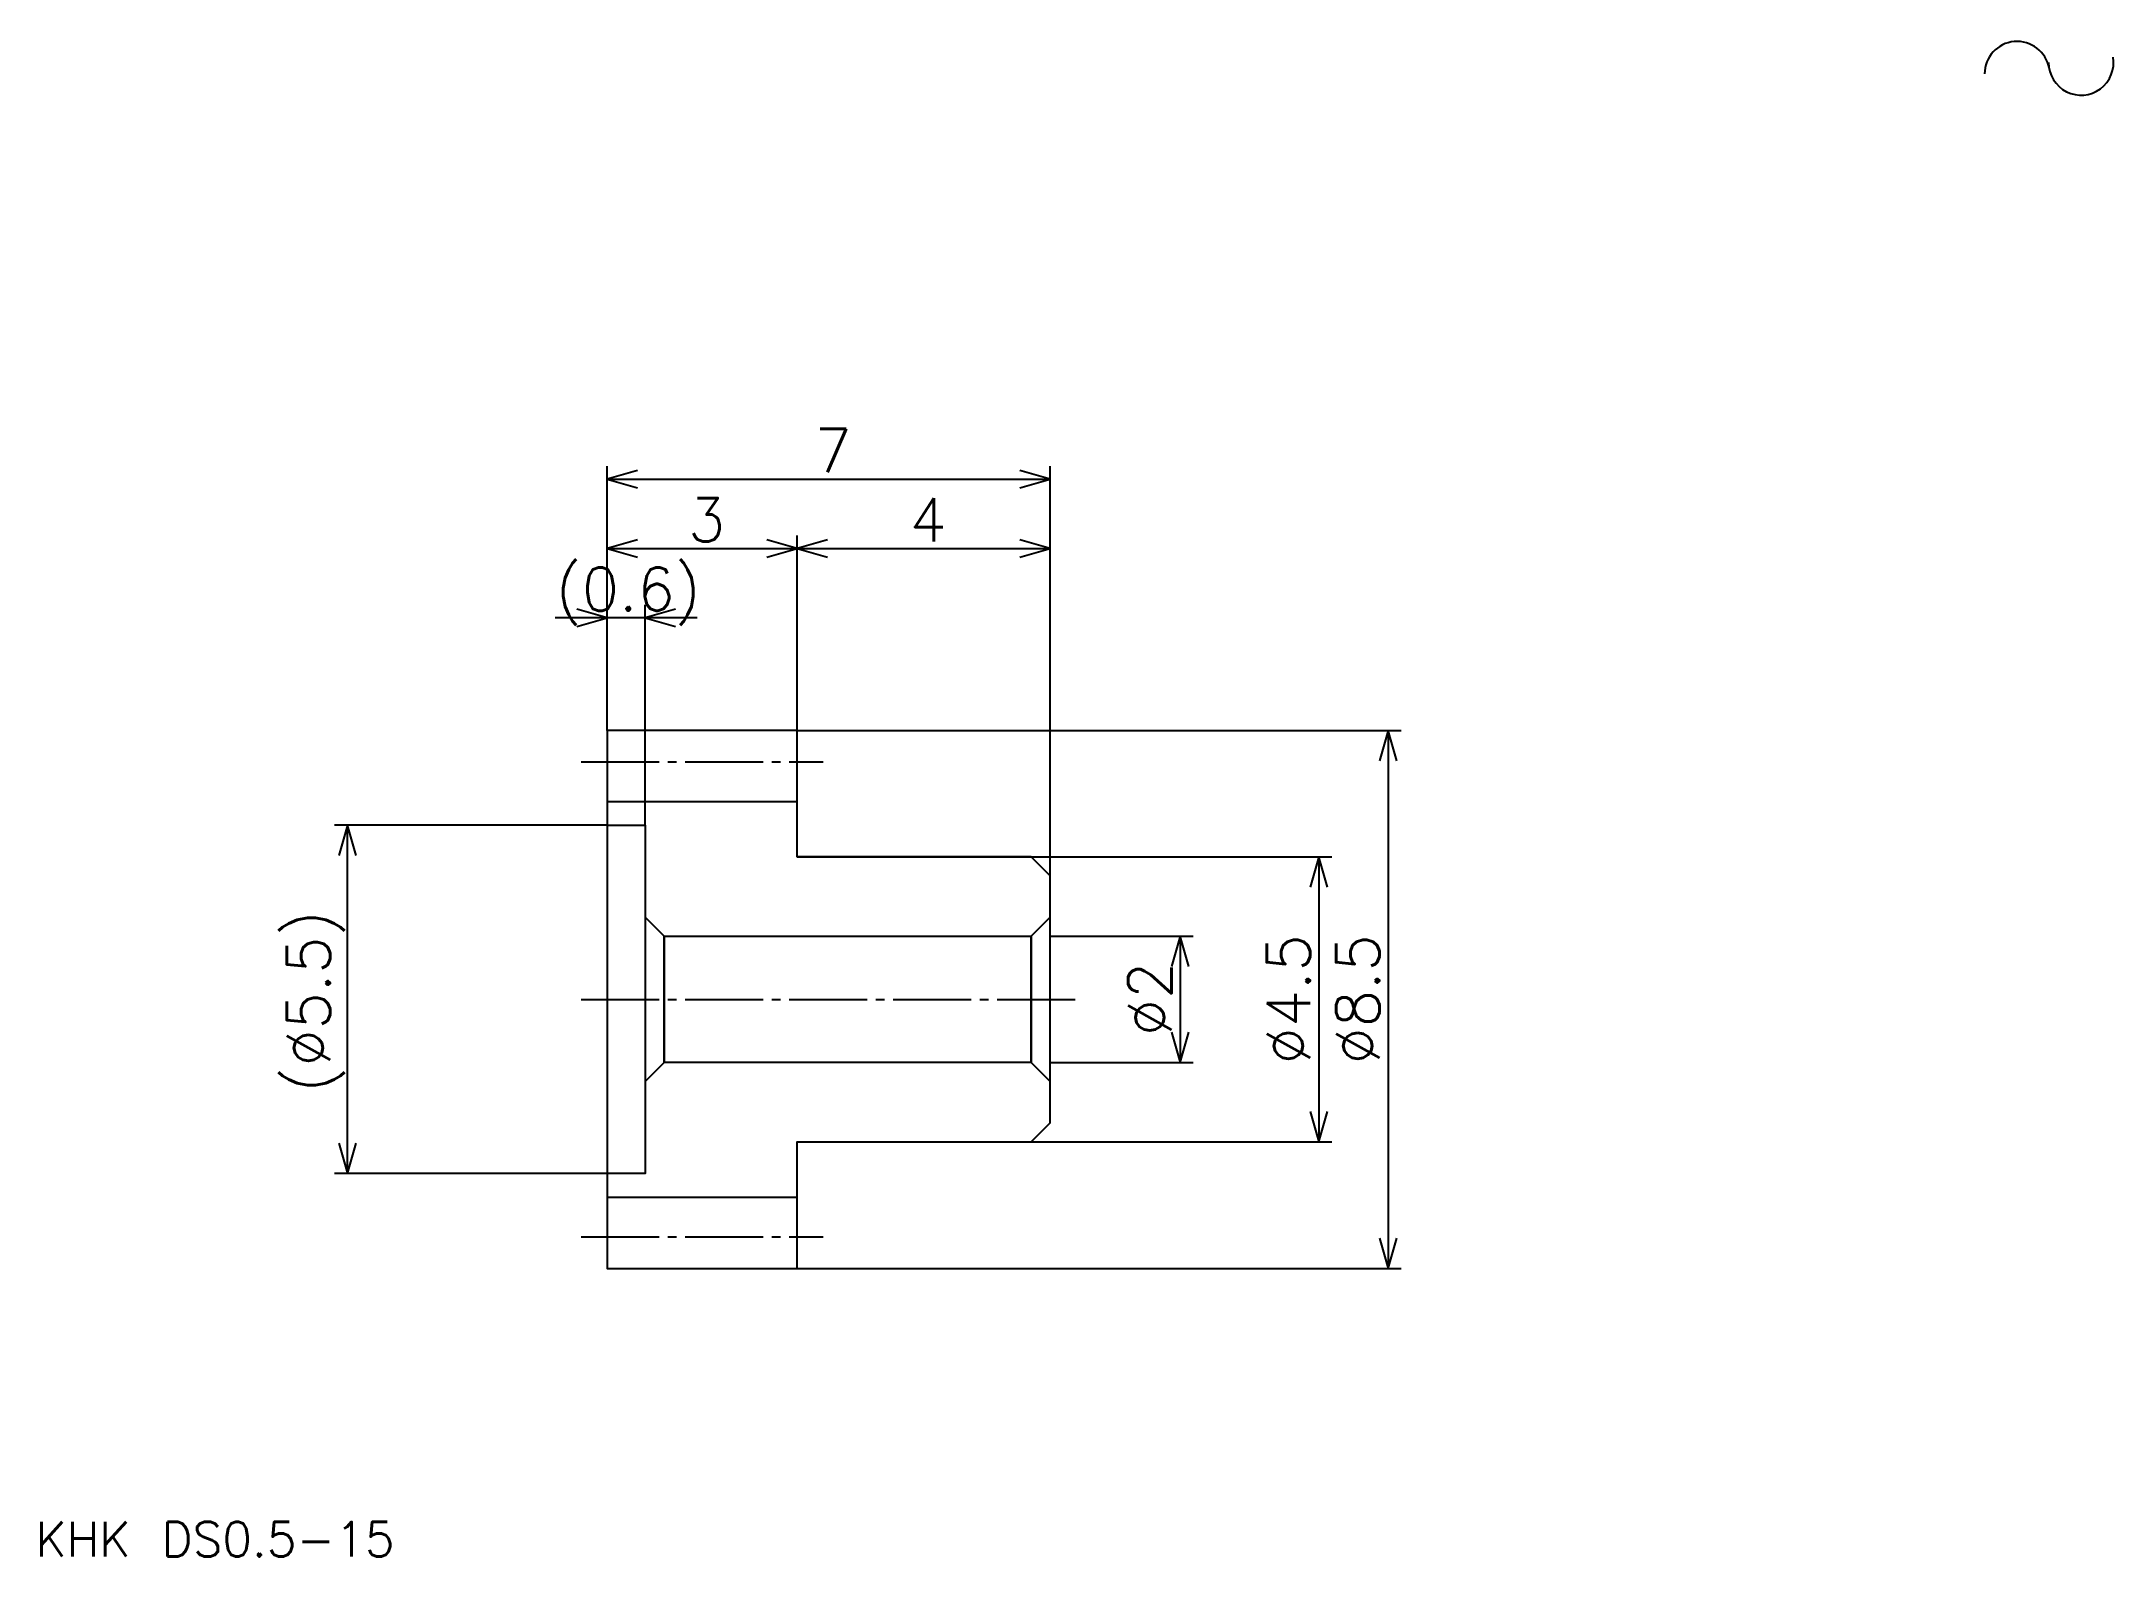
# Model space of a CAD drawing. Extents: x 1.5 to 34.2, y 1.5 to 25.4.
import ezdxf

# ---------------------------------------------------------------- set-up
doc = ezdxf.new("R2010")
doc.units = 0
doc.linetypes.add('DASHDOT', pattern=[1.642858, 1.232143, -0.136905, 0.136905, -0.136905])
doc.layers.get('0').update_dxf_attribs({"linetype": 'CONTINUOUS'})
doc.layers.add('DASHDOT', color=6, linetype='DASHDOT')
doc.styles.add('KANJI', font='TXT', dxfattribs={"bigfont": 'BIGFONT'})

msp = doc.modelspace()

# ---------------------------------------------------------------- linework, layer by layer
at = {"color": 5}
for p, q in [((10.404762, 14.559524), (10.404762, 18.735119)), ((17.404762, 14.559524), (17.404762, 18.735119)), ((10.404762, 18.529762), (17.404762, 18.529762)), ((10.404762, 17.434525), (13.404762, 17.434525)), ((13.404762, 14.559524), (13.404762, 17.639881)), ((13.404762, 17.434525), (17.404762, 17.434525)), ((11.004763, 13.059524), (11.004763, 16.544643)), ((11.826191, 16.339285), (9.583334, 16.339285)), ((13.404762, 14.559524), (17.404762, 14.559524)), ((17.404762, 14.559524), (22.949406, 14.559524)), ((17.404762, 12.259523), (17.404762, 14.559524)), ((22.744049, 14.559524), (22.744049, 6.059524)), ((10.404762, 13.059524), (6.092262, 13.059524)), ((6.297619, 7.559524), (6.297619, 13.059524)), ((13.404762, 12.559524), (17.404762, 12.559524)), ((17.404762, 12.559524), (21.854168, 12.559524)), ((21.648809, 12.559524), (21.648809, 8.059524)), ((17.404762, 11.309524), (19.663692, 11.309524)), ((19.458334, 11.309524), (19.458334, 9.309524)), ((17.404762, 9.309524), (19.663692, 9.309524)), ((13.404762, 8.059524), (17.404762, 8.059524)), ((17.404762, 8.059524), (21.854168, 8.059524)), ((10.404762, 7.559524), (6.092262, 7.559524)), ((13.404762, 6.059524), (17.404762, 6.059524)), ((17.404762, 6.059524), (22.949406, 6.059524))]:
    msp.add_line(p, q, dxfattribs=at)
at = {"color": 4}
for p, q in [((10.404762, 13.434524), (13.404762, 13.434524)), ((10.404762, 7.184524), (13.404762, 7.184524))]:
    msp.add_line(p, q, dxfattribs=at)
at = {"color": 5}
for points in [[(10.883929, 18.666666), (10.404762, 18.529762), (10.883929, 18.392857)], [(16.925596, 18.392857), (17.404762, 18.529762), (16.925596, 18.666666)], [(10.883929, 17.571428), (10.404762, 17.434525), (10.883929, 17.297619)], [(12.925595, 17.297619), (13.404762, 17.434525), (12.925595, 17.571428)], [(13.883929, 17.571428), (13.404762, 17.434525), (13.883929, 17.297619)], [(16.925596, 17.297619), (17.404762, 17.434525), (16.925596, 17.571428)], [(9.925595, 16.202381), (10.404762, 16.339285), (9.925595, 16.476191)], [(11.483929, 16.476191), (11.004763, 16.339285), (11.483929, 16.202381)], [(22.880953, 14.080357), (22.744049, 14.559524), (22.607143, 14.080357)], [(6.434524, 12.580357), (6.297619, 13.059524), (6.160715, 12.580357)], [(21.785713, 12.080357), (21.648809, 12.559524), (21.511906, 12.080357)], [(19.595238, 10.830357), (19.458334, 11.309524), (19.32143, 10.830357)], [(19.32143, 9.788691), (19.458334, 9.309524), (19.595238, 9.788691)], [(21.511906, 8.538691), (21.648809, 8.059524), (21.785713, 8.538691)], [(6.160715, 8.038691), (6.297619, 7.559524), (6.434524, 8.038691)], [(22.607143, 6.538691), (22.744049, 6.059524), (22.880953, 6.538691)]]:
    msp.add_lwpolyline(points, dxfattribs=at)
at = {"color": 4}
for points in [[(10.404762, 7.559524), (10.404762, 6.059524), (13.404762, 6.059524), (13.404762, 8.059524), (17.104763, 8.059524), (17.404762, 8.359524), (17.404762, 12.259523), (17.104763, 12.559524), (13.404762, 12.559524), (13.404762, 14.559524), (10.404762, 14.559524), (10.404762, 7.559524)], [(10.404762, 13.059524), (11.004763, 13.059524), (11.004763, 7.559524), (10.404762, 7.559524)], [(11.004763, 11.609524), (11.304762, 11.309524), (11.304762, 9.309524), (11.304762, 11.309524), (17.104763, 11.309524), (17.404762, 11.609524)], [(17.404762, 9.009523), (17.104763, 9.309524), (17.104763, 11.309524), (17.104763, 9.309524), (11.304762, 9.309524), (11.004763, 9.009523)]]:
    msp.add_lwpolyline(points, dxfattribs=at)
at = {"color": 7}
for centre, start, end in [((32.686012, 24.930195), 10, 180), ((33.697197, 25.108494), 180, 10)]:
    msp.add_arc(centre, 0.513393, start, end, dxfattribs=at)
at = {"layer": 'DASHDOT', "color": 7}
for p, q in [((9.994048, 14.059524), (13.815476, 14.059524)), ((9.994048, 10.309524), (17.815475, 10.309524)), ((9.994048, 6.559524), (13.815476, 6.559524))]:
    msp.add_line(p, q, dxfattribs=at)

# ---------------------------------------------------------------- texts
at = {"color": 7, "style": 'KANJI'}
for s, height, p in [('7', 0.684524, (13.682292, 18.639286)), ('3', 0.684524, (11.682292, 17.544048)), ('4', 0.684524, (15.182292, 17.544048)), ('(0.6)', 0.684524, (9.592411, 16.448809)), ('KHK DS0.5-15', 0.547619, (1.369048, 1.505952))]:
    msp.add_text(s, height=height, dxfattribs=at).set_placement(p)
for s, p in [('(%%c5.5)', (6.02381, 8.837797)), ('%%c4.5', (21.511906, 9.282738)), ('%%c8.5', (22.607143, 9.282738)), ('%%c2', (19.32143, 9.727678))]:
    msp.add_text(s, height=0.684524, rotation=90, dxfattribs=at).set_placement(p)

doc.saveas('drawing.dxf')
